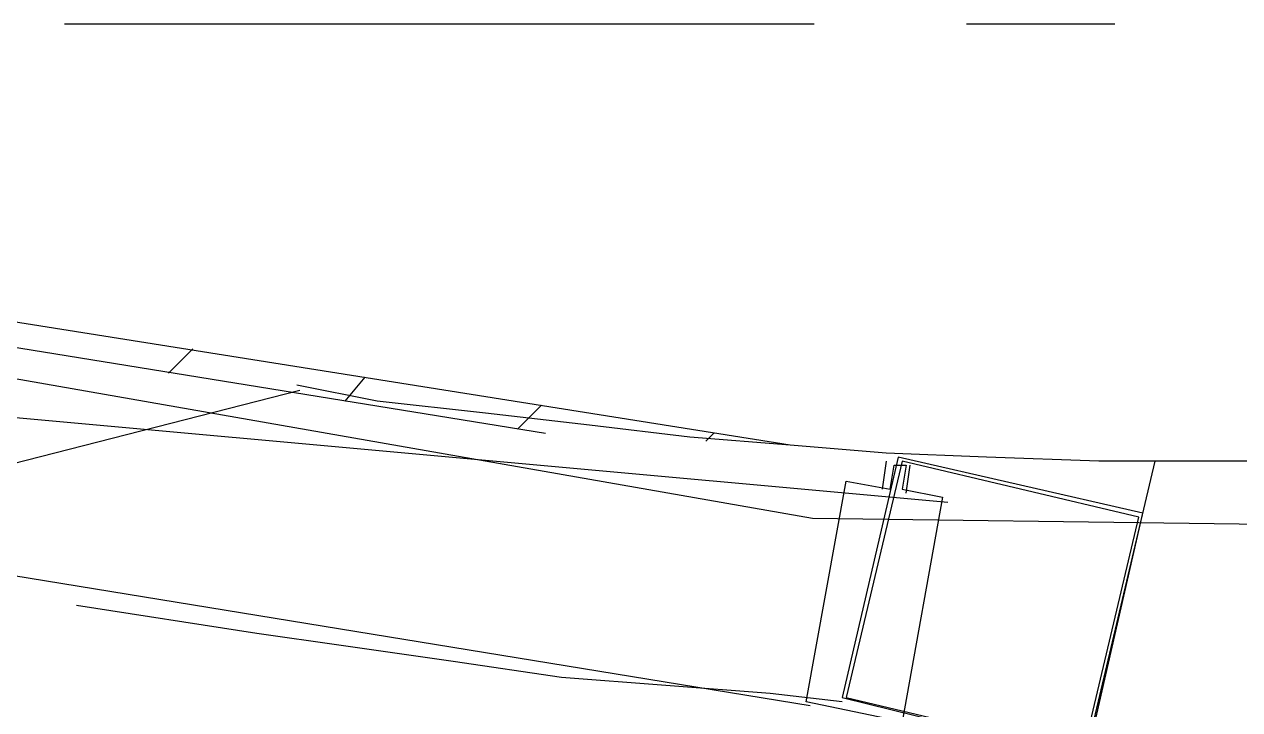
# Model space of a CAD drawing. Header units: feet. Extents: x -84 to 198, y -22 to 181.
# Drawn here: x 105.347 to 109.389, y 157.978 to 160.258 of the extents above; entities that cross this region are included whole.
import ezdxf

# ---------------------------------------------------------------- set-up
doc = ezdxf.new("R2010")
doc.units = ezdxf.units.FT
doc.layers.add('A-AREA-UNIDAD', color=30, linetype='CONTINUOUS')
doc.layers.add('A-LINEA', color=7, linetype='CONTINUOUS')

msp = doc.modelspace()

# ---------------------------------------------------------------- linework, layer by layer
at = {"layer": 'A-AREA-UNIDAD'}
msp.add_lwpolyline([(137.312, 127.8578), (134.912, 133.3689), (131.52, 139.7333), (129.52, 142.9333), (129.248, 143.0222), (129.2, 143.4133), (128.08, 145.0489), (123.84, 150.5778), (119.44, 155.4133), (116.512, 158.0978), (115.28, 158.8622), (114.448, 159.0933), (110.64, 158.5778), (107.968, 158.6133), (104.72, 159.1822)], dxfattribs=at)
at = {"layer": 'A-LINEA'}
for p, q in [((107.9733, 160.2578), (105.48, 160.2578)), ((108.9733, 160.2578), (108.48, 160.2578)), ((108.4185, 158.6669), (91.8071, 160.1776)), ((105.8267, 159.0978), (105.9067, 159.1778)), ((106.4133, 159.0044), (106.48, 159.0844)), ((106.2631, 159.0395), (36.6895, 141.2395)), ((106.2631, 159.0395), (36.6895, 141.2395)), ((106.9867, 158.9111), (107.0667, 158.9911)), ((107.6133, 158.8711), (107.64, 158.8978)), ((108.2133, 158.8044), (108.2, 158.7111)), ((108.28, 158.6978), (108.2933, 158.7911)), ((107.96, 157.9911), (104.7733, 158.5111))]:
    msp.add_line(p, q, dxfattribs=at)
for points in [[(107.8933, 158.8578), (104.7867, 159.3511), (104.7733, 159.2711), (107.08, 158.8978)], [(109.6, 158.8044), (109.2667, 158.8044), (108.92, 158.8044), (108.5467, 158.8178), (108.2133, 158.8311), (107.8933, 158.8578), (107.56, 158.8844), (107.2267, 158.9244), (106.88, 158.9644), (106.52, 159.0044), (106.2533, 159.0578)], [(109.6, 158.8044), (109.2667, 158.8044), (108.92, 158.8044), (108.5467, 158.8178), (108.2133, 158.8311), (107.8933, 158.8578), (107.56, 158.8844), (107.2267, 158.9244), (106.88, 158.9644), (106.52, 159.0044), (106.2533, 159.0578)], [(108.0667, 158.0178), (108.88, 157.8178), (109.0667, 158.6311), (108.2533, 158.8178), (108.0667, 158.0178)], [(109.6, 158.8044), (109.1067, 158.8044), (108.6533, 156.8844), (107, 149.8844)], [(108.28, 158.7911), (108.2667, 158.7111), (108.4, 158.6844), (108.2667, 157.9378), (107.9467, 158.0044), (108.08, 158.7378), (108.2267, 158.7111), (108.24, 158.7911), (108.28, 158.7911)], [(108.08, 158.0178), (108.8667, 157.8311), (109.0533, 158.6178), (108.2667, 158.8044), (108.08, 158.0178)], [(108.0667, 158.0044), (107.8267, 158.0311), (107.48, 158.0578), (107.1333, 158.0844), (106.7733, 158.1378), (106.4, 158.1911), (106.12, 158.2311), (105.52, 158.3244)]]:
    msp.add_lwpolyline(points, dxfattribs=at)

doc.saveas('drawing.dxf')
